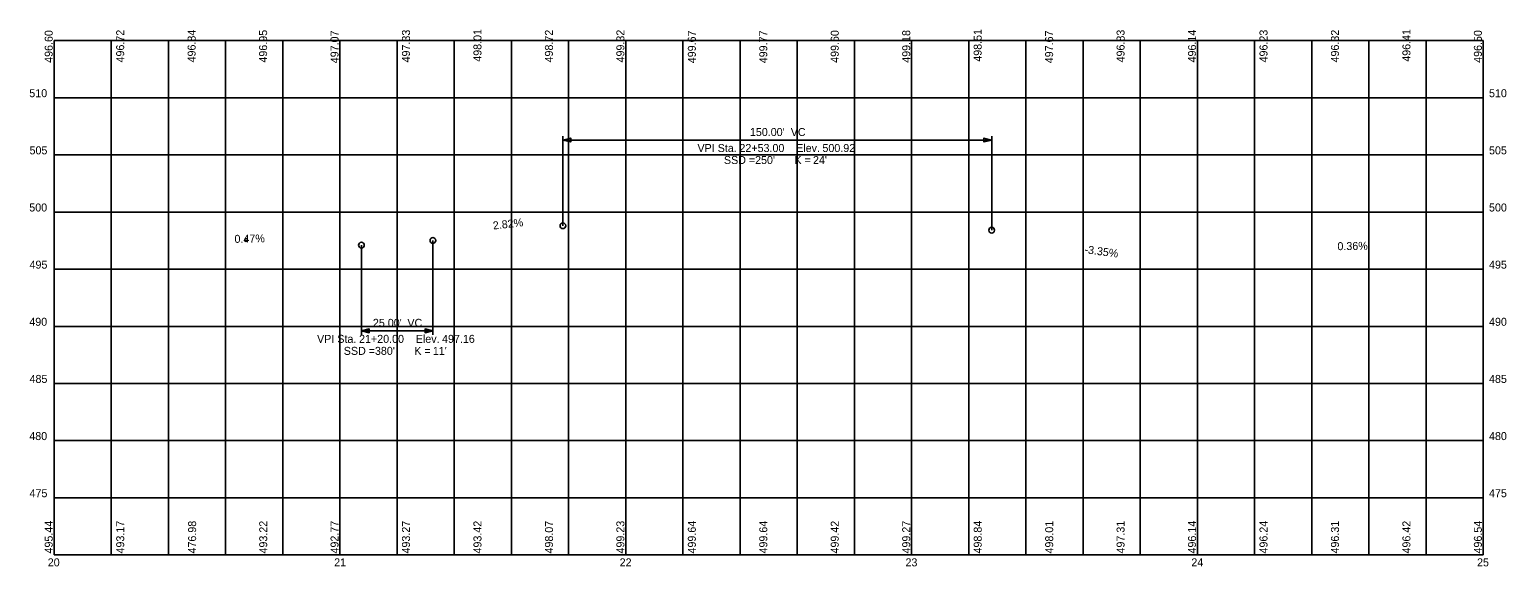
# Model space of a CAD drawing. Extents: x -9 to 508, y 461 to 649.
import ezdxf

# ---------------------------------------------------------------- set-up
doc = ezdxf.new("R2010")
doc.units = 0
for name, color, linetype in [('_CIVIL_CONSTRUCTION', 7, 'Continuous'), ('Default', 7, 'Continuous'), ('PF_P_Sta_Elev_Text', 7, 'Continuous'), ('PF_P_Text', 7, 'Continuous'), ('PF_P_Text_Strip_Grades_20', 7, 'Continuous'), ('PF_X_Text_Strip_Grade', 7, 'Continuous'), ('SH_Major_Grid_Line', 7, 'Continuous')]:
    doc.layers.add(name, color=color, linetype=linetype)

msp = doc.modelspace()

# ---------------------------------------------------------------- linework, layer by layer
at = {"layer": '_CIVIL_CONSTRUCTION'}
msp.add_circle((67.16, 575.22), 0.5, dxfattribs=at)
at = {"layer": 'PF_P_Text'}
for p, q in [((178, 580.21), (178, 611.61)), ((178, 610.31), (178, 610.11)), ((178, 610.21), (328, 610.21)), ((328, 578.63), (328, 611.61)), ((328, 610.11), (328, 610.31)), ((132.5, 575.07), (132.5, 542.02)), ((107.5, 573.42), (107.5, 542.02)), ((107.5, 543.52), (107.5, 543.32)), ((107.5, 543.42), (132.5, 543.42)), ((132.5, 543.32), (132.5, 543.52))]:
    msp.add_line(p, q, dxfattribs=at)
for points in [[(178, 610.21), (180.72, 610.89), (180.72, 609.53)], [(328, 610.21), (325.28, 609.53), (325.28, 610.89)], [(107.5, 543.42), (110.22, 544.1), (110.22, 542.74)], [(132.5, 543.42), (129.78, 542.74), (129.78, 544.1)]]:
    msp.add_lwpolyline(points, close=True, dxfattribs=at)
for centre in [(178, 580.21), (328, 578.63), (107.5, 573.42), (132.5, 575.07)]:
    msp.add_circle(centre, 1, dxfattribs=at)
at = {"layer": 'SH_Major_Grid_Line'}
for p, q in [((0, 645), (500, 645)), ((0, 465), (0, 645)), ((0, 465), (0, 645)), ((0, 465), (0, 645)), ((20, 465), (20, 645)), ((40, 465), (40, 645)), ((60, 465), (60, 645)), ((80, 465), (80, 645)), ((100, 465), (100, 645)), ((120, 465), (120, 645)), ((140, 465), (140, 645)), ((160, 465), (160, 645)), ((180, 465), (180, 645)), ((200, 465), (200, 645)), ((220, 465), (220, 645)), ((240, 465), (240, 645)), ((260, 465), (260, 645)), ((280, 465), (280, 645)), ((300, 465), (300, 645)), ((320, 465), (320, 645)), ((340, 465), (340, 645)), ((360, 465), (360, 645)), ((380, 465), (380, 645)), ((400, 465), (400, 645)), ((420, 465), (420, 645)), ((440, 465), (440, 645)), ((460, 465), (460, 645)), ((480, 465), (480, 645)), ((500, 465), (500, 645)), ((0, 625), (500, 625)), ((0, 605), (500, 605)), ((0, 585), (500, 585)), ((0, 565), (500, 565)), ((0, 545), (500, 545)), ((0, 525), (500, 525)), ((0, 505), (500, 505)), ((0, 485), (500, 485)), ((0, 465), (500, 465))]:
    msp.add_line(p, q, dxfattribs=at)

# ---------------------------------------------------------------- texts
at = {"layer": 'Default'}
for s, rotation, p in [('2.82%', 6.4432, (153.66, 578.87)), ('0.47%', 1.077, (63.12, 574.2)), ('0.36%', 0.825, (448.98, 571.65)), ('-3.35%', 352.3681, (360.34, 570.61))]:
    msp.add_text(s, height=2.8, rotation=rotation, dxfattribs=at).set_placement(p)
at = {"layer": 'PF_P_Sta_Elev_Text'}
for s, p in [('510', (-8.69, 625.2)), ('510', (502, 625.2)), ('505', (-8.61, 605.2)), ('505', (502, 605.2)), ('500', (-8.69, 585.2)), ('500', (502, 585.2)), ('495', (-8.61, 565.2)), ('495', (502, 565.2)), ('490', (-8.69, 545.2)), ('490', (502, 545.2)), ('485', (-8.61, 525.2)), ('485', (502, 525.2)), ('480', (-8.69, 505.2)), ('480', (502, 505.2)), ('475', (-8.61, 485.2)), ('475', (502, 485.2)), ('20', (-2.23, 461)), ('20', (-2.23, 461)), ('21', (97.97, 461)), ('22', (197.84, 461)), ('23', (297.85, 461)), ('24', (397.85, 461)), ('25', (497.81, 461))]:
    msp.add_text(s, height=2.8, dxfattribs=at).set_placement(p)
at = {"layer": 'PF_P_Text'}
for s, p in [("150.00'", (243.41, 611.61)), (' VC', (256.67, 611.61)), ('VPI Sta. ', (225.07, 606.01)), ('SSD = ', (234.33, 601.81)), ('22+53.00', (239.75, 606.01)), ("250'", (245.23, 601.81)), ('K = ', (259, 601.81)), ('   Elev. ', (256.48, 606.01)), ("24'", (265.48, 601.81)), ('500.92', (268.79, 606.01)), ("25.00'", (111.52, 544.82)), (' VC', (122.55, 544.82)), ('VPI Sta. ', (91.99, 539.22)), ('SSD = ', (101.33, 535.02)), ('21+20.00', (106.68, 539.22)), ("380'", (112.23, 535.02)), ('K = ', (126, 535.02)), ('   Elev. ', (123.4, 539.22)), ("11'", (132.48, 535.02)), ('497.16', (135.71, 539.22))]:
    msp.add_text(s, height=2.8, dxfattribs=at).set_placement(p)
at = {"layer": 'PF_P_Text_Strip_Grades_20'}
for s, p in [('496.60', (-0.5, 637.22)), ('496.72', (24.5, 637.36)), ('496.84', (49.5, 637.37)), ('496.95', (74.5, 637.31)), ('497.07', (99.5, 637.08)), ('497.33', (124.5, 637.37)), ('498.01', (149.5, 637.61)), ('498.72', (174.5, 637.36)), ('499.32', (199.5, 637.36)), ('499.67', (224.5, 637.08)), ('499.77', (249.5, 637.08)), ('499.60', (274.5, 637.22)), ('499.18', (299.5, 637.25)), ('498.51', (324.5, 637.61)), ('497.67', (349.5, 637.08)), ('496.83', (374.5, 637.37)), ('496.14', (399.5, 637.37)), ('496.23', (424.5, 637.37)), ('496.32', (449.5, 637.36)), ('496.41', (474.5, 637.61)), ('496.50', (499.5, 637.22))]:
    msp.add_text(s, height=2.8, rotation=90, dxfattribs=at).set_placement(p)
at = {"layer": 'PF_X_Text_Strip_Grade'}
for s, p in [('495.44', (-0.5, 465.5)), ('493.17', (24.52, 465.5)), ('476.98', (49.67, 465.5)), ('493.22', (74.55, 465.5)), ('492.77', (99.5, 465.5)), ('493.27', (124.5, 465.5)), ('493.42', (149.5, 465.5)), ('498.07', (174.53, 465.5)), ('499.23', (199.5, 465.5)), ('499.64', (224.5, 465.5)), ('499.64', (249.5, 465.5)), ('499.42', (274.5, 465.5)), ('499.27', (299.5, 465.5)), ('498.84', (324.52, 465.5)), ('498.01', (349.52, 465.5)), ('497.31', (374.5, 465.5)), ('496.14', (399.5, 465.5)), ('496.24', (424.5, 465.5)), ('496.31', (449.5, 465.5)), ('496.42', (474.5, 465.5)), ('496.54', (499.5, 465.5))]:
    msp.add_text(s, height=2.8, rotation=90, dxfattribs=at).set_placement(p)

doc.saveas('drawing.dxf')
